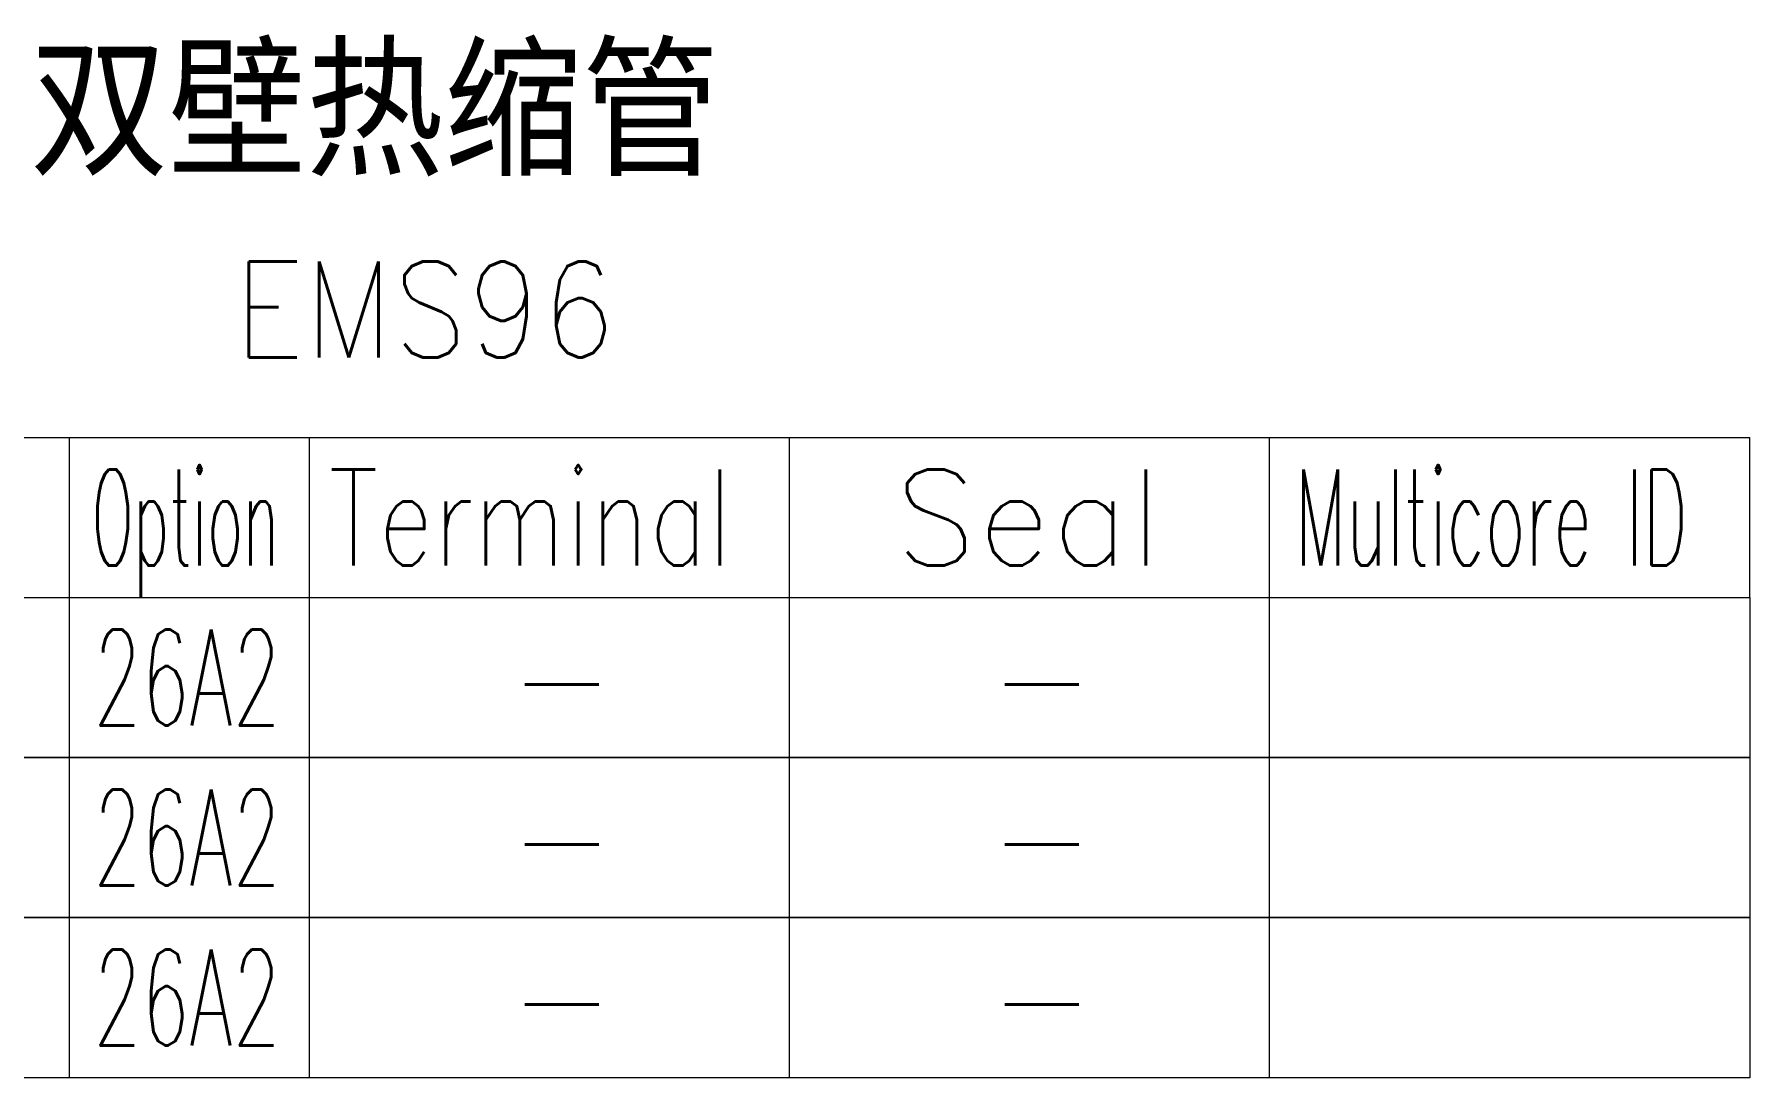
# Model space of a CAD drawing. Header units: inches. Extents: x 47316 to 59086, y 3141 to 11743.
# Drawn here: x 51184.7 to 51238.3, y 11134.1 to 11166.7 of the extents above; entities that cross this region are included whole.
import ezdxf

# ---------------------------------------------------------------- set-up
doc = ezdxf.new("R2010")
doc.units = ezdxf.units.IN
doc.header["$MEASUREMENT"] = 0
doc.styles.get("Standard").update_dxf_attribs({"font": ''})
doc.styles.add('样式 100', font='SimSun.ttf', dxfattribs={"width": 0.7, "height": 3.5})
doc.styles.get('Standard').set_extended_font_data('SimSun')

msp = doc.modelspace()

# ---------------------------------------------------------------- linework, layer by layer
at = {"color": 102, "linetype": 'Continuous', "lineweight": 15}
for p, q in [((51155.763, 11154.099), (51238.263, 11154.099)), ((51155.763, 11149.099), (51238.263, 11149.099)), ((51185.763, 11144.099), (51185.763, 11149.099)), ((51193.263, 11144.099), (51193.263, 11149.099)), ((51208.263, 11144.099), (51208.263, 11149.099)), ((51223.263, 11144.099), (51223.263, 11149.099)), ((51185.763, 11139.099), (51185.763, 11144.099)), ((51193.263, 11139.099), (51193.263, 11144.099)), ((51208.263, 11139.099), (51208.263, 11144.099)), ((51223.263, 11139.099), (51223.263, 11144.099)), ((51185.763, 11134.099), (51185.763, 11139.099)), ((51193.263, 11134.099), (51193.263, 11139.099)), ((51208.263, 11134.099), (51208.263, 11139.099)), ((51223.263, 11134.099), (51223.263, 11139.099))]:
    msp.add_line(p, q, dxfattribs=at)
at = {"color": 7, "linetype": 'Continuous', "lineweight": 15}
for p, q in [((51185.763, 11149.099), (51185.763, 11154.099)), ((51193.263, 11149.099), (51193.263, 11154.099)), ((51208.263, 11149.099), (51208.263, 11154.099)), ((51223.263, 11149.099), (51223.263, 11154.099)), ((51238.263, 11149.099), (51238.263, 11154.099))]:
    msp.add_line(p, q, dxfattribs=at)
at = {"color": 102, "linetype": 'Continuous', "lineweight": 15}
for points in [[(51155.763, 11144.099), (51155.763, 11149.099), (51238.263, 11149.099), (51238.263, 11144.099)], [(51155.763, 11139.099), (51155.763, 11144.099), (51238.263, 11144.099), (51238.263, 11139.099)], [(51155.763, 11134.099), (51155.763, 11139.099), (51238.263, 11139.099), (51238.263, 11134.099)]]:
    msp.add_lwpolyline(points, close=True, dxfattribs=at)

# ---------------------------------------------------------------- texts
at = {"color": 0, "lineweight": -3, "width": 0.9}
msp.add_text('双壁热缩管', height=3.51, dxfattribs=at).set_placement((51184.536, 11162.654))
at = {"color": 6, "linetype": 'Continuous', "lineweight": 20, "insert": (51190.906, 11159.599), "char_height": 3, "width": 13.24286, "attachment_point": 1, "style": '样式 100'}
msp.add_mtext('\\Fromans.shx;\\W0.9000000000;\\T1.0000000000;\\o\\lEMS96', dxfattribs=at)
at = {"color": 7, "linetype": 'Continuous', "lineweight": 15, "char_height": 3, "attachment_point": 1, "style": '样式 100'}
for s, insert, width in [('\\Fromans.shx;\\W0.4595959596;\\T1.0000000000;\\o\\lOption', (51186.46, 11153.099), 6.5), ('\\Fromans.shx;\\W0.7480916031;\\T1.0000000000;\\o\\lTerminal', (51193.87, 11153.099), 14), ('\\Fromans.shx;\\W0.5185185185;\\T1.0000000000;\\o\\lMulticore ID', (51224.059, 11153.099), 14), ('\\Fromans.shx;\\W1.0000000000;\\T1.0000000000;\\o\\lSeal', (51211.549, 11153.099), 9.28571)]:
    msp.add_mtext(s, dxfattribs=dict(at, insert=insert, width=width))
at = {"color": 140, "linetype": 'Continuous', "lineweight": 15, "char_height": 3, "attachment_point": 1, "style": '样式 100'}
for s, insert, width in [('\\Fromans.shx;\\W0.5833333333;\\T1.0000000000;\\o\\l26A2', (51186.513, 11148.099), 6.5), ('\\Fromans.shx;\\W1.0000000000;\\T1.0000000000;\\o\\l-', (51214.477, 11148.099), 3.71429), ('\\Fromans.shx;\\W0.5833333333;\\T1.0000000000;\\o\\l26A2', (51186.513, 11143.099), 6.5), ('\\Fromans.shx;\\W1.0000000000;\\T1.0000000000;\\o\\l-', (51214.477, 11143.099), 3.71429), ('\\Fromans.shx;\\W0.5833333333;\\T1.0000000000;\\o\\l26A2', (51186.513, 11138.099), 6.5), ('\\Fromans.shx;\\W1.0000000000;\\T1.0000000000;\\o\\l-', (51214.477, 11138.099), 3.71429)]:
    msp.add_mtext(s, dxfattribs=dict(at, insert=insert, width=width))
at = {"color": 21, "linetype": 'Continuous', "lineweight": 15, "char_height": 3, "width": 3.71429, "attachment_point": 1, "style": '样式 100'}
for insert in [(51199.477, 11148.099), (51199.477, 11143.099), (51199.477, 11138.099)]:
    msp.add_mtext('\\Fromans.shx;\\W1.0000000000;\\T1.0000000000;\\o\\l-', dxfattribs=dict(at, insert=insert))

doc.saveas('drawing.dxf')
